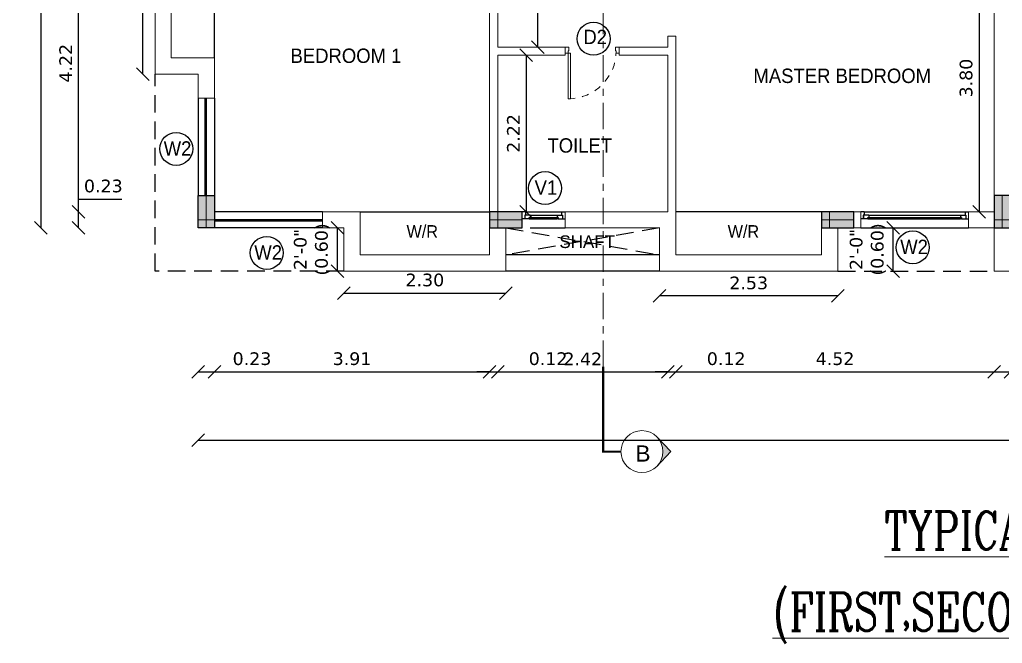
# Model space of a CAD drawing. Header units: metres. Extents: x 922 to 1088, y 813 to 878.
# Drawn here: x 1018.71 to 1032.67, y 820 to 828.85 of the extents above; entities that cross this region are included whole.
import ezdxf
from ezdxf.enums import TextEntityAlignment as Align

# ---------------------------------------------------------------- set-up
doc = ezdxf.new("R2010")
doc.units = ezdxf.units.M
doc.header["$MEASUREMENT"] = 0
doc.header["$PDMODE"] = 2
doc.header["$PDSIZE"] = 50
doc.linetypes.add('CENTER', pattern=[2, 1.25, -0.25, 0.25, -0.25])
doc.linetypes.add('HIDDEN', pattern=[0.375, 0.25, -0.125])
doc.layers.get('0').update_dxf_attribs({"lineweight": 0})
doc.layers.get('Defpoints').update_dxf_attribs({"lineweight": 0})
for name, color, linetype in [('ABOVE', 250, 'HIDDEN'), ('col hat', 254, 'Continuous'), ('COLUMN', 2, 'Continuous'), ('F.COL', 5, 'Continuous'), ('LEVEL', 40, 'Continuous'), ('ROOM TEXT SCH', 7, 'Continuous'), ('WIN TEXT', 7, 'Continuous'), ('window', 252, 'Continuous')]:
    doc.layers.add(name, color=color, linetype=linetype)
for name, color, linetype, lineweight in [('DOOR', 8, 'Continuous', 0), ('ED', 30, 'Continuous', 0), ('ROOM TEXT', 7, 'Continuous', 0), ('SECLINE', 2, 'CENTER', 0), ('TEXT', 7, 'Continuous', 0), ('wall', 7, 'Continuous', 0)]:
    doc.layers.add(name, color=color, linetype=linetype, lineweight=lineweight)
doc.styles.add('GPL$0$ROMANC', font='romanc', dxfattribs={"width": 0.75})
doc.styles.add('GRIDTEXT', font='arial.ttf', dxfattribs={"height": 6})
doc.styles.get("Standard").update_dxf_attribs({"font": 'verdana.ttf', "height": 0.18})
doc.styles.add('UATEXT', font='GOTHIC.TTF')
doc.styles.add('USA TEXT', font='GOTHIC.TTF', dxfattribs={"width": 0.8})
doc.dimstyles.new('ED', dxfattribs={"dimscale": 0, "dimtxt": 0.18, "dimasz": 0.18, "dimexe": 0, "dimexo": 0, "dimgap": 0.09, "dimtad": 1, "dimtoh": 1, "dimzin": 3, "dimdsep": 46, "dimtxsty": 'Standard', "dimblk": 'OBLIQUE', "dimcen": 0.09, "dimse1": 1, "dimse2": 1, "dimclrd": 251, "dimclrt": 30, "dimadec": 0, "dimazin": 0, "dimtfac": 1, "dimtmove": 0, "dimatfit": 3, "dimldrblk": 'ARCHTICK', "dimfxl": 0, "dimtolj": 1, "dimtzin": 0, "dimarcsym": 0})

# ---------------------------------------------------------------- blocks, each defined once
blk = doc.blocks.new('VEN')
at = {"layer": 'window', "color": 252}
for p, q in [((-4, 10.53), (-4, 12)), ((0, 10), (0, 12)), ((-1.97, 10.53), (-4, 10.53)), ((-2, 10.5), (-4, 10.5)), ((-4, 8.02), (-4, 10.5)), ((-3.23, 8.02), (-4, 8.02)), ((-3.5, 8), (-4, 8)), ((-4, 8), (-4, 7.5)), ((-3.5, 7.5), (-4, 7.5)), ((-3.5, 7.5), (-3.5, 8)), ((-3.23, 8.02), (-3.23, 7.5)), ((-2, 7.5), (-3.23, 7.5)), ((-2, 7.5), (-2, 10.5)), ((-1.97, 10), (-1.97, 10.53)), ((0, 10), (-1.97, 10)), ((0, 10), (0, -10)), ((-3.5, -7.5), (-4, -7.5)), ((-4, -8), (-4, -7.5)), ((-3.5, -8), (-4, -8)), ((-4, -8.02), (-4, -10.5)), ((-3.23, -8.02), (-4, -8.02)), ((-2, -10.5), (-4, -10.5)), ((-4, -10.53), (-4, -12)), ((-1.97, -10.53), (-4, -10.53)), ((-3.5, -7.5), (-3.5, -8)), ((-3.49, -8), (-3.25, -8)), ((-2, -7.5), (-3.23, -7.5)), ((-3.23, -8.02), (-3.23, -7.5)), ((-2, -7.5), (-2, -10.5)), ((0, -10), (-1.97, -10)), ((-1.97, -10), (-1.97, -10.53)), ((0, -10), (0, -12))]:
    blk.add_line(p, q, dxfattribs=at)
at = {"layer": 'window', "color": 250}
for p, q in [((-4, 7.5), (-4, -7.5)), ((-2, 7.5), (-2, -7.5))]:
    blk.add_line(p, q, dxfattribs=at)
at = {"layer": 'window', "color": 4}
for p, q in [((-3.49, 8), (-3.49, -8)), ((-3.49, 8), (-3.25, 8)), ((-3.25, 8), (-3.25, -8))]:
    blk.add_line(p, q, dxfattribs=at)
blk = doc.blocks.new('A$C2E3D07F4')
at = {"layer": 'col hat'}
h = blk.add_hatch(color=256, dxfattribs=at)
h.paths.add_polyline_path([(-4.5, 0), (-9, 0), (-9, -4.5), (-4.5, -4.5)])
h.paths.add_polyline_path([(-4.5, -4.5), (0, -4.5), (0, 0), (-4.5, 0)])
h.paths.add_polyline_path([(-4.5, -18), (0, -18), (0, -4.5), (-4.5, -4.5)])
h.paths.add_polyline_path([(-4.5, -4.5), (-9, -4.5), (-9, -18), (-4.5, -18)])
at = {"layer": 'COLUMN', "linetype": 'ByBlock'}
blk.add_lwpolyline([(0, 0), (-9, 0), (-9, -18), (0, -18)], close=True, dxfattribs=at)
at = {"layer": 'Defpoints', "color": 1}
for p, q in [((-4.5, 0), (-4.5, -18)), ((-9, -4.5), (0, -4.5))]:
    blk.add_line(p, q, dxfattribs=at)
blk = doc.blocks.new('door 3')
at = {"layer": 'DOOR', "color": 252}
for p, q in [((0, 36), (0, 33.54)), ((0, 33.54), (2.5, 33.54)), ((2.5, 34.04), (4, 34.04)), ((2.5, 34.04), (2.5, 33.54)), ((4, 36), (4, 34.04)), ((0, 2.5), (0, 0)), ((0, 2.5), (2.5, 2.5)), ((2.5, 2.5), (2.5, 2)), ((2.5, 2), (4, 2)), ((4, 2), (4, 0))]:
    blk.add_line(p, q, dxfattribs=at)
at = {"layer": 'DOOR'}
blk.add_lwpolyline([(34.54, 2), (4, 2), (4, 3.5), (34.54, 3.5)], close=True, dxfattribs=at)
at = {"layer": 'DOOR', "color": 233, "linetype": 'HIDDEN'}
blk.add_arc((2.5, 2), 32.03, 0, 90, dxfattribs=at)
blk = doc.blocks.new('fc')
at = {"layer": 'F.COL'}
h = blk.add_hatch(color=256, dxfattribs=at)
h.paths.add_polyline_path([(-4.5, 9), (-18, 9), (-18, 4.5), (-4.5, 4.5)])
h.paths.add_polyline_path([(-4.5, 4.5), (-18, 4.5), (-18, 0), (-4.5, 0)])
h.paths.add_polyline_path([(0, 4.5), (-4.5, 4.5), (-4.5, 0), (0, 0)])
h.paths.add_polyline_path([(0, 9), (-4.5, 9), (-4.5, 4.5), (0, 4.5)])
at = {"layer": 'Defpoints', "color": 1}
for p, q in [((-4.5, 0), (-4.5, 9)), ((0, 4.5), (-18, 4.5))]:
    blk.add_line(p, q, dxfattribs=at)
at = {"layer": 'F.COL'}
blk.add_lwpolyline([(-18, 9), (-18, 0), (0, 0), (0, 9)], close=True, dxfattribs=at)
blk = doc.blocks.new('_Oblique')
at = {"color": 0, "linetype": 'ByBlock', "lineweight": -2}
blk.add_line((-0.5, -0.5), (0.5, 0.5), dxfattribs=at)
blk = doc.blocks.new('*D115')
at = {"layer": 'Defpoints', "color": 0}
for p in [(1019.549, 826.126), (1021.48, 826.126), (1021.25, 825.896)]:
    blk.add_point(p, dxfattribs=at)
at = {"layer": 'ED', "color": 251, "lineweight": -2}
for p, q in [((1019.549, 826.126), (1019.549, 826.306)), ((1019.549, 826.306), (1020.166, 826.306)), ((1019.549, 825.896), (1019.549, 826.126))]:
    blk.add_line(p, q, dxfattribs=at)
at = {"layer": 'ED', "color": 251, "lineweight": -2, "xscale": 0.18, "yscale": 0.18, "zscale": 0.18}
for p, rotation in [((1019.549, 826.126), 90), ((1019.549, 825.896), 270)]:
    blk.add_blockref('_Oblique', p, dxfattribs=dict(at, rotation=rotation))
at = {"layer": 'ED', "color": 30, "insert": (1019.902, 826.49), "char_height": 0.18, "attachment_point": 5}
blk.add_mtext('\\A1;0.23', dxfattribs=at)
blk = doc.blocks.new('_ArchTick')
at = {"color": 0, "const_width": 0.15}
blk.add_lwpolyline([(-0.5, -0.5), (0.5, 0.5)], dxfattribs=at)
blk = doc.blocks.new('*D116')
at = {"layer": 'Defpoints', "color": 0}
for p in [(1019.549, 830.343), (1020.867, 830.343), (1021.48, 826.126)]:
    blk.add_point(p, dxfattribs=at)
at = {"layer": 'ED', "color": 251, "lineweight": -2}
blk.add_line((1019.549, 826.126), (1019.549, 830.343), dxfattribs=at)
at = {"layer": 'ED', "color": 251, "lineweight": -2, "xscale": 0.18, "yscale": 0.18, "zscale": 0.18}
for p, rotation in [((1019.549, 830.343), 90), ((1019.549, 826.126), 270)]:
    blk.add_blockref('_Oblique', p, dxfattribs=dict(at, rotation=rotation))
at = {"layer": 'ED', "color": 30, "insert": (1019.367, 828.235), "char_height": 0.18, "attachment_point": 5, "rotation": 90}
blk.add_mtext('\\A1;4.22', dxfattribs=at)
blk = doc.blocks.new('*D17')
at = {"layer": 'Defpoints', "color": 0}
for p in [(1019.741, 840.425), (1019.016, 825.896), (1019.741, 825.896)]:
    blk.add_point(p, dxfattribs=at)
at = {"layer": 'ED', "color": 251, "lineweight": -2}
blk.add_line((1019.016, 840.425), (1019.016, 825.896), dxfattribs=at)
at = {"layer": 'ED', "color": 251, "lineweight": -2, "xscale": 0.18, "yscale": 0.18, "zscale": 0.18}
for p, rotation in [((1019.016, 840.425), 90), ((1019.016, 825.896), 270)]:
    blk.add_blockref('_Oblique', p, dxfattribs=dict(at, rotation=rotation))
at = {"layer": 'ED', "color": 30, "insert": (1018.832, 833.16), "char_height": 0.18, "attachment_point": 5, "rotation": 90}
blk.add_mtext('\\A1;14.53', dxfattribs=at)
blk = doc.blocks.new('*D123')
at = {"layer": 'Defpoints', "color": 0}
for p in [(1020.464, 830.573), (1020.789, 830.573), (1020.637, 828.081)]:
    blk.add_point(p, dxfattribs=at)
at = {"layer": 'ED', "color": 251, "lineweight": -2}
blk.add_line((1020.464, 828.081), (1020.464, 830.573), dxfattribs=at)
at = {"layer": 'ED', "color": 251, "lineweight": -2, "xscale": 0.18, "yscale": 0.18, "zscale": 0.18}
for p, rotation in [((1020.464, 830.573), 90), ((1020.464, 828.081), 270)]:
    blk.add_blockref('_Oblique', p, dxfattribs=dict(at, rotation=rotation))
at = {"layer": 'ED', "color": 30, "insert": (1020.28, 829.327), "char_height": 0.18, "attachment_point": 5, "rotation": 90}
blk.add_mtext('\\A1;2.49', dxfattribs=at)
blk = doc.blocks.new('*D19')
at = {"layer": 'Defpoints', "color": 0}
for p in [(1021.48, 826.126), (1021.25, 825.896), (1021.48, 823.853)]:
    blk.add_point(p, dxfattribs=at)
at = {"layer": 'ED', "color": 251, "lineweight": -2}
for p, q in [((1021.25, 823.853), (1021.48, 823.853)), ((1021.48, 823.853), (1022.367, 823.853))]:
    blk.add_line(p, q, dxfattribs=at)
at = {"layer": 'ED', "color": 251, "lineweight": -2, "xscale": 0.18, "yscale": 0.18, "zscale": 0.18, "rotation": 180}
blk.add_blockref('_Oblique', (1021.25, 823.853), dxfattribs=at)
at = {"layer": 'ED', "color": 251, "lineweight": -2, "xscale": 0.18, "yscale": 0.18, "zscale": 0.18}
blk.add_blockref('_Oblique', (1021.48, 823.853), dxfattribs=at)
at = {"layer": 'ED', "color": 30, "insert": (1022.014, 824.037), "char_height": 0.18, "attachment_point": 5}
blk.add_mtext('\\A1;0.23', dxfattribs=at)
blk = doc.blocks.new('*D130')
at = {"layer": 'Defpoints', "color": 0}
for p in [(1021.48, 826.126), (1025.39, 826.126), (1025.39, 823.853)]:
    blk.add_point(p, dxfattribs=at)
at = {"layer": 'ED', "color": 251, "lineweight": -2}
blk.add_line((1021.48, 823.853), (1025.39, 823.853), dxfattribs=at)
at = {"layer": 'ED', "color": 251, "lineweight": -2, "xscale": 0.18, "yscale": 0.18, "zscale": 0.18, "rotation": 180}
blk.add_blockref('_Oblique', (1021.48, 823.853), dxfattribs=at)
at = {"layer": 'ED', "color": 251, "lineweight": -2, "xscale": 0.18, "yscale": 0.18, "zscale": 0.18}
blk.add_blockref('_Oblique', (1025.39, 823.853), dxfattribs=at)
at = {"layer": 'ED', "color": 30, "insert": (1023.435, 824.037), "char_height": 0.18, "attachment_point": 5}
blk.add_mtext('\\A1;3.91', dxfattribs=at)
blk = doc.blocks.new('*D131')
at = {"layer": 'Defpoints', "color": 0}
for p in [(1025.39, 826.126), (1025.505, 826.126), (1025.505, 823.853)]:
    blk.add_point(p, dxfattribs=at)
at = {"layer": 'ED', "color": 251, "lineweight": -2}
for p, q in [((1025.39, 823.853), (1025.21, 823.853)), ((1025.39, 823.853), (1025.505, 823.853)), ((1025.505, 823.853), (1026.575, 823.853))]:
    blk.add_line(p, q, dxfattribs=at)
at = {"layer": 'ED', "color": 251, "lineweight": -2, "xscale": 0.18, "yscale": 0.18, "zscale": 0.18}
blk.add_blockref('_Oblique', (1025.39, 823.853), dxfattribs=at)
at = {"layer": 'ED', "color": 251, "lineweight": -2, "xscale": 0.18, "yscale": 0.18, "zscale": 0.18, "rotation": 180}
blk.add_blockref('_Oblique', (1025.505, 823.853), dxfattribs=at)
at = {"layer": 'ED', "color": 30, "insert": (1026.22, 824.037), "char_height": 0.18, "attachment_point": 5}
blk.add_mtext('\\A1;0.12', dxfattribs=at)
blk = doc.blocks.new('*D132')
at = {"layer": 'Defpoints', "color": 0}
for p in [(1025.505, 826.126), (1027.92, 826.126), (1027.92, 823.853)]:
    blk.add_point(p, dxfattribs=at)
at = {"layer": 'ED', "color": 251, "lineweight": -2}
blk.add_line((1025.505, 823.853), (1027.92, 823.853), dxfattribs=at)
at = {"layer": 'ED', "color": 251, "lineweight": -2, "xscale": 0.18, "yscale": 0.18, "zscale": 0.18, "rotation": 180}
blk.add_blockref('_Oblique', (1025.505, 823.853), dxfattribs=at)
at = {"layer": 'ED', "color": 251, "lineweight": -2, "xscale": 0.18, "yscale": 0.18, "zscale": 0.18}
blk.add_blockref('_Oblique', (1027.92, 823.853), dxfattribs=at)
at = {"layer": 'ED', "color": 30, "insert": (1026.713, 824.035), "char_height": 0.18, "attachment_point": 5}
blk.add_mtext('\\A1;2.42', dxfattribs=at)
blk = doc.blocks.new('*D133')
at = {"layer": 'Defpoints', "color": 0}
for p in [(1027.92, 826.126), (1028.035, 825.513), (1028.035, 823.853)]:
    blk.add_point(p, dxfattribs=at)
at = {"layer": 'ED', "color": 251, "lineweight": -2}
for p, q in [((1027.92, 823.853), (1027.74, 823.853)), ((1027.92, 823.853), (1028.035, 823.853)), ((1028.035, 823.853), (1029.105, 823.853))]:
    blk.add_line(p, q, dxfattribs=at)
at = {"layer": 'ED', "color": 251, "lineweight": -2, "xscale": 0.18, "yscale": 0.18, "zscale": 0.18}
blk.add_blockref('_Oblique', (1027.92, 823.853), dxfattribs=at)
at = {"layer": 'ED', "color": 251, "lineweight": -2, "xscale": 0.18, "yscale": 0.18, "zscale": 0.18, "rotation": 180}
blk.add_blockref('_Oblique', (1028.035, 823.853), dxfattribs=at)
at = {"layer": 'ED', "color": 30, "insert": (1028.75, 824.037), "char_height": 0.18, "attachment_point": 5}
blk.add_mtext('\\A1;0.12', dxfattribs=at)
blk = doc.blocks.new('*D134')
at = {"layer": 'Defpoints', "color": 0}
for p in [(1028.035, 825.513), (1032.558, 825.283), (1032.558, 823.853)]:
    blk.add_point(p, dxfattribs=at)
at = {"layer": 'ED', "color": 251, "lineweight": -2}
blk.add_line((1028.035, 823.853), (1032.558, 823.853), dxfattribs=at)
at = {"layer": 'ED', "color": 251, "lineweight": -2, "xscale": 0.18, "yscale": 0.18, "zscale": 0.18, "rotation": 180}
blk.add_blockref('_Oblique', (1028.035, 823.853), dxfattribs=at)
at = {"layer": 'ED', "color": 251, "lineweight": -2, "xscale": 0.18, "yscale": 0.18, "zscale": 0.18}
blk.add_blockref('_Oblique', (1032.558, 823.853), dxfattribs=at)
at = {"layer": 'ED', "color": 30, "insert": (1030.297, 824.037), "char_height": 0.18, "attachment_point": 5}
blk.add_mtext('\\A1;4.52', dxfattribs=at)
blk = doc.blocks.new('*D135')
at = {"layer": 'Defpoints', "color": 0}
for p in [(1032.788, 825.513), (1032.558, 825.283), (1032.788, 823.853)]:
    blk.add_point(p, dxfattribs=at)
at = {"layer": 'ED', "color": 251, "lineweight": -2}
for p, q in [((1032.558, 823.853), (1032.788, 823.853)), ((1032.788, 823.853), (1033.675, 823.853))]:
    blk.add_line(p, q, dxfattribs=at)
at = {"layer": 'ED', "color": 251, "lineweight": -2, "xscale": 0.18, "yscale": 0.18, "zscale": 0.18, "rotation": 180}
blk.add_blockref('_Oblique', (1032.558, 823.853), dxfattribs=at)
at = {"layer": 'ED', "color": 251, "lineweight": -2, "xscale": 0.18, "yscale": 0.18, "zscale": 0.18}
blk.add_blockref('_Oblique', (1032.788, 823.853), dxfattribs=at)
at = {"layer": 'ED', "color": 30, "insert": (1033.322, 824.037), "char_height": 0.18, "attachment_point": 5}
blk.add_mtext('\\A1;0.23', dxfattribs=at)
blk = doc.blocks.new('*D20')
at = {"layer": 'Defpoints', "color": 0}
for p in [(1023.32, 825.462), (1025.62, 825.462), (1025.62, 824.971)]:
    blk.add_point(p, dxfattribs=at)
at = {"layer": 'ED', "color": 251, "lineweight": -2}
blk.add_line((1023.32, 824.971), (1025.62, 824.971), dxfattribs=at)
at = {"layer": 'ED', "color": 251, "lineweight": -2, "xscale": 0.18, "yscale": 0.18, "zscale": 0.18, "rotation": 180}
blk.add_blockref('_Oblique', (1023.32, 824.971), dxfattribs=at)
at = {"layer": 'ED', "color": 251, "lineweight": -2, "xscale": 0.18, "yscale": 0.18, "zscale": 0.18}
blk.add_blockref('_Oblique', (1025.62, 824.971), dxfattribs=at)
at = {"layer": 'ED', "color": 30, "insert": (1024.47, 825.155), "char_height": 0.18, "attachment_point": 5}
blk.add_mtext('\\A1;2.30', dxfattribs=at)
blk = doc.blocks.new('*D21')
at = {"layer": 'Defpoints', "color": 0}
for p in [(1027.805, 825.385), (1030.335, 825.385), (1027.805, 824.929)]:
    blk.add_point(p, dxfattribs=at)
at = {"layer": 'ED', "color": 251, "lineweight": -2}
blk.add_line((1030.335, 824.929), (1027.805, 824.929), dxfattribs=at)
at = {"layer": 'ED', "color": 251, "lineweight": -2, "xscale": 0.18, "yscale": 0.18, "zscale": 0.18, "rotation": 180}
blk.add_blockref('_Oblique', (1027.805, 824.929), dxfattribs=at)
at = {"layer": 'ED', "color": 251, "lineweight": -2, "xscale": 0.18, "yscale": 0.18, "zscale": 0.18}
blk.add_blockref('_Oblique', (1030.335, 824.929), dxfattribs=at)
at = {"layer": 'ED', "color": 30, "insert": (1029.07, 825.113), "char_height": 0.18, "attachment_point": 5}
blk.add_mtext('\\A1;2.53', dxfattribs=at)
blk = doc.blocks.new('*D22')
at = {"layer": 'Defpoints', "color": 0}
for p in [(1030.22, 825.896), (1031.123, 825.896), (1030.22, 825.283)]:
    blk.add_point(p, dxfattribs=at)
at = {"layer": 'ED', "color": 251, "lineweight": -2}
blk.add_line((1031.123, 825.283), (1031.123, 825.896), dxfattribs=at)
at = {"layer": 'ED', "color": 251, "lineweight": -2, "xscale": 0.18, "yscale": 0.18, "zscale": 0.18}
for p, rotation in [((1031.123, 825.896), 90), ((1031.123, 825.283), 270)]:
    blk.add_blockref('_Oblique', p, dxfattribs=dict(at, rotation=rotation))
at = {"layer": 'ED', "color": 30, "insert": (1030.762, 825.59), "char_height": 0.18, "attachment_point": 5, "rotation": 90}
blk.add_mtext('\\A1;2\'-0"\\P(0.60) ', dxfattribs=at)
blk = doc.blocks.new('*D23')
at = {"layer": 'Defpoints', "color": 0}
for p in [(1021.25, 823.534), (1046.282, 823.534), (1046.282, 822.882)]:
    blk.add_point(p, dxfattribs=at)
at = {"layer": 'ED', "color": 251, "lineweight": -2}
blk.add_line((1021.25, 822.882), (1046.282, 822.882), dxfattribs=at)
at = {"layer": 'ED', "color": 251, "lineweight": -2, "xscale": 0.18, "yscale": 0.18, "zscale": 0.18, "rotation": 180}
blk.add_blockref('_Oblique', (1021.25, 822.882), dxfattribs=at)
at = {"layer": 'ED', "color": 251, "lineweight": -2, "xscale": 0.18, "yscale": 0.18, "zscale": 0.18}
blk.add_blockref('_Oblique', (1046.282, 822.882), dxfattribs=at)
at = {"layer": 'ED', "color": 30, "insert": (1033.766, 823.066), "char_height": 0.18, "attachment_point": 5}
blk.add_mtext('\\A1;25.03', dxfattribs=at)
blk = doc.blocks.new('*D149')
at = {"layer": 'Defpoints', "color": 0}
for p in [(1025.505, 828.35), (1025.505, 826.126), (1025.909, 826.126)]:
    blk.add_point(p, dxfattribs=at)
at = {"layer": 'ED', "color": 251, "lineweight": -2}
blk.add_line((1025.909, 828.35), (1025.909, 826.126), dxfattribs=at)
at = {"layer": 'ED', "color": 251, "lineweight": -2, "xscale": 0.18, "yscale": 0.18, "zscale": 0.18}
for p, rotation in [((1025.909, 828.35), 90), ((1025.909, 826.126), 270)]:
    blk.add_blockref('_Oblique', p, dxfattribs=dict(at, rotation=rotation))
at = {"layer": 'ED', "color": 30, "insert": (1025.727, 827.238), "char_height": 0.18, "attachment_point": 5, "rotation": 90}
blk.add_mtext('\\A1;2.22', dxfattribs=at)
blk = doc.blocks.new('*D150')
at = {"layer": 'Defpoints', "color": 0}
for p in [(1025.505, 830.343), (1026.076, 830.343), (1025.505, 828.465)]:
    blk.add_point(p, dxfattribs=at)
at = {"layer": 'ED', "color": 251, "lineweight": -2}
blk.add_line((1026.076, 828.465), (1026.076, 830.343), dxfattribs=at)
at = {"layer": 'ED', "color": 251, "lineweight": -2, "xscale": 0.18, "yscale": 0.18, "zscale": 0.18}
for p, rotation in [((1026.076, 830.343), 90), ((1026.076, 828.465), 270)]:
    blk.add_blockref('_Oblique', p, dxfattribs=dict(at, rotation=rotation))
at = {"layer": 'ED', "color": 30, "insert": (1025.892, 829.404), "char_height": 0.18, "attachment_point": 5, "rotation": 90}
blk.add_mtext('\\A1;1.88', dxfattribs=at)
blk = doc.blocks.new('*D223')
at = {"layer": 'Defpoints', "color": 0}
for p in [(1032.558, 829.921), (1032.344, 826.126), (1032.376, 826.126)]:
    blk.add_point(p, dxfattribs=at)
at = {"layer": 'ED', "color": 251, "lineweight": -2}
blk.add_line((1032.344, 829.921), (1032.344, 826.126), dxfattribs=at)
at = {"layer": 'ED', "color": 251, "lineweight": -2, "xscale": 0.18, "yscale": 0.18, "zscale": 0.18}
for p, rotation in [((1032.344, 829.921), 90), ((1032.344, 826.126), 270)]:
    blk.add_blockref('_Oblique', p, dxfattribs=dict(at, rotation=rotation))
at = {"layer": 'ED', "color": 30, "insert": (1032.159, 828.024), "char_height": 0.18, "attachment_point": 5, "rotation": 90}
blk.add_mtext('\\A1;3.80', dxfattribs=at)
blk = doc.blocks.new('*D49')
at = {"layer": 'Defpoints', "color": 0}
for p in [(1022.323, 825.896), (1023.227, 825.896), (1022.323, 825.283)]:
    blk.add_point(p, dxfattribs=at)
at = {"layer": 'ED', "color": 251, "lineweight": -2}
blk.add_line((1023.227, 825.283), (1023.227, 825.896), dxfattribs=at)
at = {"layer": 'ED', "color": 251, "lineweight": -2, "xscale": 0.18, "yscale": 0.18, "zscale": 0.18}
for p, rotation in [((1023.227, 825.896), 90), ((1023.227, 825.283), 270)]:
    blk.add_blockref('_Oblique', p, dxfattribs=dict(at, rotation=rotation))
at = {"layer": 'ED', "color": 30, "insert": (1022.866, 825.59), "char_height": 0.18, "attachment_point": 5, "rotation": 90}
blk.add_mtext('\\A1;2\'-0"\\P(0.60) ', dxfattribs=at)

msp = doc.modelspace()

# ---------------------------------------------------------------- hatches: boundary and pattern name
at = {"layer": 'SECLINE'}
msp.add_hatch(color=41, dxfattribs=at).paths.add_polyline_path([(1027.965, 822.719), (1027.78, 822.914, -0.372105), (1027.78, 822.524)])

# ---------------------------------------------------------------- linework, layer by layer
at = {"layer": 'ABOVE'}
for p, q in [((1025.62, 825.896), (1027.805, 825.513)), ((1027.805, 825.896), (1025.62, 825.513)), ((1030.335, 825.283), (1032.558, 825.283))]:
    msp.add_line(p, q, dxfattribs=at)
msp.add_lwpolyline([(1023.32, 825.283), (1020.637, 825.283), (1020.637, 828.081)], dxfattribs=at)
at = {"layer": 'LEVEL', "color": 56}
for p, q in [((1021.48, 828.311), (1021.48, 830.343)), ((1023.55, 826.126), (1025.39, 826.126)), ((1030.105, 826.126), (1028.035, 826.126))]:
    msp.add_line(p, q, dxfattribs=at)
at = {"layer": 'SECLINE', "linetype": 'CENTER', "ltscale": 0.3}
msp.add_line((1027.003, 823.923), (1027.003, 841.829), dxfattribs=at)
at = {"layer": 'SECLINE', "color": 41, "linetype": 'Continuous'}
for q in [(1027.76, 822.935), (1027.76, 822.503)]:
    msp.add_line((1027.965, 822.719), q, dxfattribs=at)
at = {"layer": 'SECLINE', "linetype": 'CENTER', "ltscale": 0.3, "const_width": 0.0303}
msp.add_lwpolyline([(1027.256, 822.719), (1027.003, 822.719), (1027.003, 823.923)], dxfattribs=at)
at = {"layer": 'SECLINE', "color": 41, "linetype": 'Continuous'}
msp.add_circle((1027.554, 822.719), 0.298, dxfattribs=at)
msp.add_circle((1027.554, 822.719), 0.298, dxfattribs=at)
at = {"layer": 'wall', "color": 1}
for p, q in [((1020.637, 828.081), (1020.637, 832.221)), ((1025.39, 831.071), (1025.39, 825.513)), ((1020.867, 828.311), (1020.867, 830.343)), ((1025.505, 828.465), (1025.505, 830.343)), ((1032.558, 826.356), (1032.558, 829.691)), ((1028.035, 828.618), (1027.92, 828.618)), ((1027.92, 828.465), (1027.92, 828.618)), ((1028.035, 825.513), (1028.035, 828.618)), ((1026.463, 828.465), (1025.505, 828.465)), ((1026.463, 828.35), (1026.463, 828.465)), ((1027.92, 828.465), (1027.23, 828.465)), ((1027.23, 828.35), (1027.23, 828.465)), ((1020.867, 828.311), (1021.48, 828.311)), ((1021.48, 827.737), (1021.48, 828.311)), ((1025.505, 826.126), (1025.505, 828.35)), ((1026.463, 828.35), (1025.505, 828.35)), ((1027.92, 828.35), (1027.23, 828.35)), ((1027.818, 828.35), (1027.92, 828.35)), ((1027.92, 826.126), (1027.92, 828.35)), ((1020.637, 828.081), (1021.25, 828.081)), ((1021.25, 827.737), (1021.25, 828.081)), ((1021.48, 827.737), (1021.25, 827.737)), ((1023.55, 826.126), (1023.015, 826.126)), ((1023.015, 825.896), (1023.015, 826.126)), ((1023.55, 825.513), (1023.55, 826.126)), ((1025.85, 826.126), (1025.505, 826.126)), ((1025.85, 826.126), (1025.85, 825.896)), ((1027.92, 826.126), (1026.463, 826.126)), ((1026.463, 826.126), (1026.463, 825.896)), ((1030.105, 825.513), (1030.105, 826.126)), ((1030.661, 826.126), (1030.105, 826.126)), ((1030.661, 826.126), (1030.661, 825.896)), ((1032.558, 826.126), (1032.194, 826.126)), ((1032.194, 826.126), (1032.194, 825.896)), ((1023.32, 825.896), (1023.015, 825.896)), ((1023.32, 825.283), (1023.32, 825.896)), ((1025.85, 825.896), (1025.62, 825.896)), ((1025.62, 825.896), (1025.62, 825.283)), ((1027.805, 825.896), (1026.463, 825.896)), ((1027.805, 825.283), (1027.805, 825.896)), ((1030.335, 825.283), (1030.335, 825.896)), ((1030.661, 825.896), (1030.335, 825.896)), ((1032.788, 825.896), (1032.194, 825.896)), ((1032.558, 825.896), (1032.558, 825.283)), ((1023.55, 825.513), (1025.39, 825.513)), ((1030.105, 825.513), (1028.035, 825.513)), ((1025.62, 825.283), (1023.32, 825.283)), ((1030.335, 825.283), (1027.805, 825.283)), ((1032.558, 825.283), (1033.303, 825.283))]:
    msp.add_line(p, q, dxfattribs=at)
at = {"layer": 'WIN TEXT', "color": 8}
for centre in [(1026.866, 828.583), (1020.938, 827.018), (1026.177, 826.461), (1031.4, 825.62), (1022.224, 825.541)]:
    msp.add_circle(centre, 0.234, dxfattribs=at)
at = {"layer": 'window', "color": 252}
for p, q in [((1021.25, 827.737), (1021.25, 826.356)), ((1021.48, 827.737), (1021.48, 826.126)), ((1023.015, 826.126), (1021.48, 826.126)), ((1030.712, 826.126), (1030.661, 826.126)), ((1030.698, 826.024), (1030.661, 826.024)), ((1030.698, 826.076), (1030.698, 826.024)), ((1030.712, 826.076), (1030.698, 826.076)), ((1030.699, 826.075), (1030.699, 826.024)), ((1030.776, 826.075), (1030.699, 826.075)), ((1030.763, 826.024), (1030.699, 826.024)), ((1030.712, 826.126), (1032.143, 826.126)), ((1030.712, 826.126), (1030.712, 826.076)), ((1030.763, 826.044), (1030.763, 826.024)), ((1030.763, 826.044), (1030.776, 826.044)), ((1030.763, 826.037), (1030.763, 826.024)), ((1030.776, 826.037), (1030.763, 826.037)), ((1030.763, 826.024), (1030.776, 826.024)), ((1030.776, 826.075), (1030.776, 826.044)), ((1030.776, 826.037), (1030.776, 826.024)), ((1032.079, 826.075), (1032.156, 826.075)), ((1032.079, 826.075), (1032.079, 826.044)), ((1032.093, 826.044), (1032.079, 826.044)), ((1032.079, 826.037), (1032.092, 826.037)), ((1032.079, 826.037), (1032.079, 826.024)), ((1032.092, 826.024), (1032.079, 826.024)), ((1032.092, 826.037), (1032.092, 826.043)), ((1032.092, 826.037), (1032.092, 826.024)), ((1032.093, 826.044), (1032.093, 826.024)), ((1032.093, 826.024), (1032.156, 826.024)), ((1032.143, 826.126), (1032.143, 826.076)), ((1032.143, 826.126), (1032.194, 826.126)), ((1032.143, 826.076), (1032.157, 826.076)), ((1032.156, 826.075), (1032.156, 826.024)), ((1032.157, 826.076), (1032.157, 826.024)), ((1032.157, 826.024), (1032.194, 826.024)), ((1023.015, 825.896), (1021.48, 825.896)), ((1025.965, 825.896), (1026.463, 825.896)), ((1030.661, 825.896), (1032.194, 825.896)), ((1027.805, 825.513), (1025.62, 825.513)), ((1027.805, 825.283), (1025.62, 825.283))]:
    msp.add_line(p, q, dxfattribs=at)
at = {"layer": 'window', "color": 4}
for p, q in [((1021.346, 827.737), (1021.346, 826.356)), ((1021.365, 827.737), (1021.365, 826.356)), ((1023.015, 826.011), (1021.48, 826.011)), ((1030.763, 826.043), (1032.092, 826.043)), ((1030.763, 826.037), (1030.763, 826.043)), ((1030.763, 826.037), (1032.092, 826.037)), ((1023.015, 825.992), (1021.48, 825.992))]:
    msp.add_line(p, q, dxfattribs=at)
at = {"layer": 'window', "color": 250}
for p, q in [((1030.776, 826.075), (1032.079, 826.075)), ((1030.776, 826.024), (1032.079, 826.024))]:
    msp.add_line(p, q, dxfattribs=at)

# ---------------------------------------------------------------- block references
at = {"layer": 'COLUMN', "linetype": 'ByBlock', "yscale": 0.0255555555555556, "zscale": 0.0255555555555556, "rotation": 180}
for p, xscale in [((1021.48, 825.896), -0.0255555555555556), ((1032.558, 825.896), 0.0255555555555556)]:
    msp.add_blockref('A$C2E3D07F4', p, dxfattribs=dict(at, xscale=xscale))
at = {"layer": 'DOOR', "xscale": 0.0212962963073288, "yscale": 0.0212962963073288, "zscale": 0.0212962963073288, "rotation": 270}
msp.add_blockref('door 3', (1026.463, 828.465), dxfattribs=at)
at = {"layer": 'F.COL', "xscale": 0.0255555555555556, "yscale": 0.0255555555555556, "zscale": 0.0255555555555556, "rotation": 180}
for p in [(1025.39, 826.126), (1030.105, 826.126)]:
    msp.add_blockref('fc', p, dxfattribs=at)
at = {"layer": 'window', "color": 14, "xscale": 0.0255555555555556, "yscale": 0.0255555555555556, "zscale": 0.0255555555555556, "rotation": 90}
msp.add_blockref('VEN', (1026.157, 826.126), dxfattribs=at)

# ---------------------------------------------------------------- texts
at = {"layer": 'ROOM TEXT', "style": 'UATEXT'}
msp.add_text('SHAFT', height=0.18, dxfattribs=at).set_placement((1026.381, 825.61))
at = {"layer": 'ROOM TEXT SCH', "color": 7, "style": 'USA TEXT', "width": 0.96}
for s, height, p in [('D2', 0.2044, (1026.722, 828.506)), ('W2', 0.2044, (1020.76, 826.922)), ('V1', 0.2044, (1026.029, 826.366)), ('W/R', 0.1789, (1024.21, 825.756)), ('W/R', 0.1789, (1028.772, 825.756)), ('W2', 0.2044, (1031.223, 825.524)), ('W2', 0.2044, (1022.047, 825.445))]:
    msp.add_text(s, height=height, dxfattribs=at).set_placement(p)
for s, height, p in [('BEDROOM 1', 0.2044, (1023.349, 828.239)), ('MASTER BEDROOM', 0.20444, (1030.399, 827.954)), ('TOILET', 0.2044, (1026.671, 826.965))]:
    msp.add_text(s, height=height, dxfattribs=at).set_placement(p, align=Align.CENTER)
at = {"layer": 'SECLINE', "color": 6, "style": 'GRIDTEXT'}
msp.add_text('B', height=0.23, rotation=0, dxfattribs=at).set_placement((1027.461, 822.577))
at = {"layer": 'TEXT', "style": 'GPL$0$ROMANC', "width": 0.75}
for s, p in [('%%uTYPICAL FLOOR PLAN', (1030.998, 821.33)), ('%%U(FIRST,SECOND,THIRD & FOURTH)', (1029.409, 820.174))]:
    msp.add_text(s, height=0.53667, dxfattribs=at).set_placement(p)

# ---------------------------------------------------------------- dimensions: what is measured, and where the dimension line sits
at = {"layer": 'ED'}
for base, p1, p2, picture, middle in [((1019.016, 825.896), (1019.741, 840.425), (1019.741, 825.896), '*D17', (1018.832, 833.16)), ((1020.464, 830.573), (1020.637, 828.081), (1020.789, 830.573), '*D123', (1020.28, 829.327)), ((1019.549, 830.343), (1021.48, 826.126), (1020.867, 830.343), '*D116', (1019.367, 828.235)), ((1026.076, 830.343), (1025.505, 828.465), (1025.505, 830.343), '*D150', (1025.892, 829.404)), ((1032.3436, 826.1263), (1032.5584, 829.9214), (1032.3763, 826.1263), '*D223', (1032.1595, 828.0238)), ((1025.909, 826.126), (1025.505, 828.35), (1025.505, 826.126), '*D149', (1025.727, 827.238)), ((1019.549, 826.126), (1021.25, 825.896), (1021.48, 826.126), '*D115', (1019.902, 826.49))]:
    dim = msp.add_linear_dim(base=base, p1=p1, p2=p2, angle=90, dimstyle='ED', override={"dimscale": 1, "dimpost": '\\X'}, dxfattribs=at)
    dim.commit()
    dim.dimension.update_dxf_attribs({"geometry": picture, "text_midpoint": middle})
for base, p1, p2, picture, middle in [((1021.48, 823.853), (1021.25, 825.896), (1021.48, 826.126), '*D19', (1022.014, 824.037)), ((1025.39, 823.853), (1021.48, 826.126), (1025.39, 826.126), '*D130', (1023.435, 824.037)), ((1025.505054203, 823.853307602), (1025.390054203, 826.126268086), (1025.505054203, 826.126268086), '*D131', (1026.219856084, 824.037055083)), ((1027.920054203, 823.853307602), (1025.505054203, 826.126268086), (1027.920054203, 826.126268086), '*D132', (1026.712554203, 824.035181342)), ((1028.035054203, 823.853307602), (1027.920054203, 826.126268086), (1028.035054203, 825.512934753), '*D133', (1028.749856084, 824.037055083)), ((1025.62, 824.971), (1023.32, 825.462), (1025.62, 825.462), '*D20', (1024.47, 825.155)), ((1032.558, 823.853), (1028.035, 825.513), (1032.558, 825.283), '*D134', (1030.297, 824.037)), ((1032.788, 823.853), (1032.558, 825.283), (1032.788, 825.513), '*D135', (1033.322, 824.037)), ((1027.805, 824.929), (1030.335, 825.385), (1027.805, 825.385), '*D21', (1029.07, 825.113)), ((1046.282, 822.882), (1021.25, 823.534), (1046.282, 823.534), '*D23', (1033.766, 823.066))]:
    dim = msp.add_linear_dim(base=base, p1=p1, p2=p2, dimstyle='ED', override={"dimscale": 1, "dimpost": '\\X'}, dxfattribs=at)
    dim.commit()
    dim.dimension.update_dxf_attribs({"geometry": picture, "text_midpoint": middle})
for base, p1, p2, picture, middle in [((1023.227, 825.896), (1022.323, 825.283), (1022.323, 825.896), '*D49', (1023.227, 825.59)), ((1031.123, 825.896), (1030.22, 825.283), (1030.22, 825.896), '*D22', (1031.123, 825.59))]:
    dim = msp.add_linear_dim(base=base, p1=p1, p2=p2, angle=90, text='2\'-0"\\P(0.60) ', dimstyle='ED', override={"dimscale": 1, "dimpost": '\\X'}, dxfattribs=at)
    dim.commit()
    dim.dimension.update_dxf_attribs({"geometry": picture, "text_midpoint": middle, "dimtype": 160})

doc.saveas('drawing.dxf')
